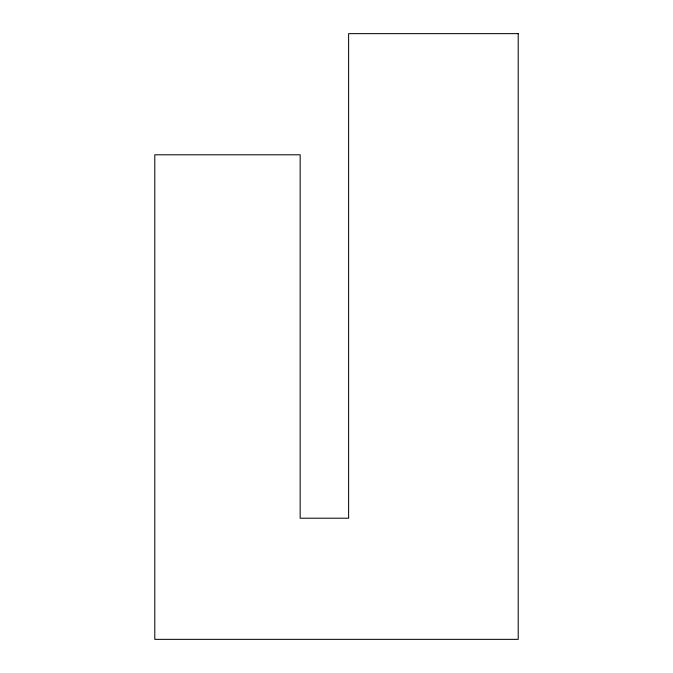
<?xml version="1.0" encoding="UTF-8"?>
<svg xmlns="http://www.w3.org/2000/svg" width="673" height="673" viewBox="0 0 673 673"><rect width="100%" height="100%" fill="white"/><g stroke="black" fill="none" stroke-linecap="round" stroke-linejoin="round"><path stroke-width="1.01" d="M518.21 33.65L348.614 33.65L348.614 518.21L300.158 518.21L300.158 154.79L154.79 154.79L154.79 639.35L518.21 639.35L518.21 33.65"/></g></svg>
